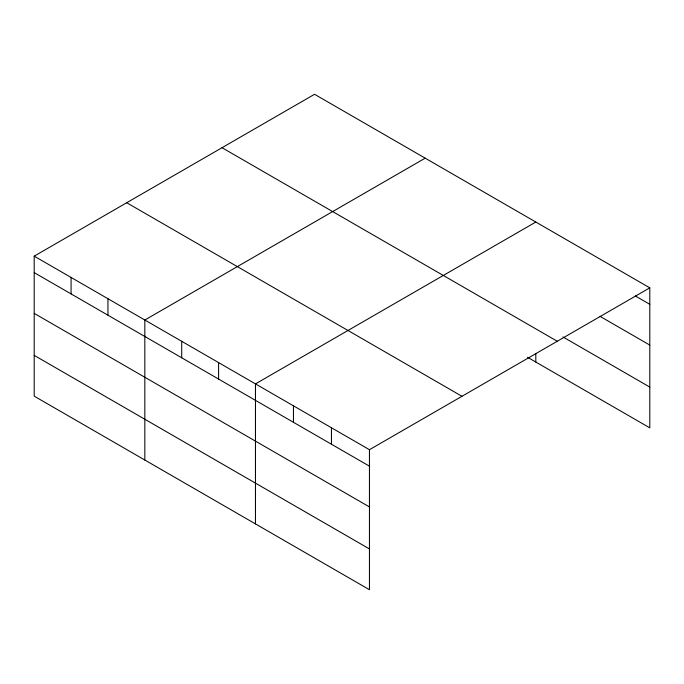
<?xml version="1.0" encoding="UTF-8"?>
<svg xmlns="http://www.w3.org/2000/svg" width="684" height="684" viewBox="0 0 684 684"><rect width="100%" height="100%" fill="white"/><g stroke="black" fill="none" stroke-linecap="round" stroke-linejoin="round"><path stroke-width="1.03" d="M369.454 506.938L369.454 449.704L34.2 256.149L34.2 396.156L369.454 589.711L369.454 506.938L34.2 313.383M34.2 256.149L314.546 94.289L649.8 287.844L649.8 427.851L527.518 357.253M425.183 158.166L144.828 320.026L144.828 460.024M535.811 222.043L255.465 383.895L255.465 523.901M369.454 449.704L649.8 287.844M635.325 295.958L649.8 304.312M600.048 316.35L649.8 345.078M562.958 336.938L649.8 387.084M222.035 147.71L557.28 341.265M126.72 202.738L461.965 396.293M34.2 272.617L369.454 466.172M34.2 355.381L369.454 548.936M535.811 353.679L535.811 362.041M331.458 427.774L331.458 444.232M293.462 405.834L293.462 422.293M218.589 362.606L218.589 379.073M181.713 341.316L181.713 357.775M107.952 298.737L107.952 315.196M71.076 277.439L71.076 293.906"/></g></svg>
